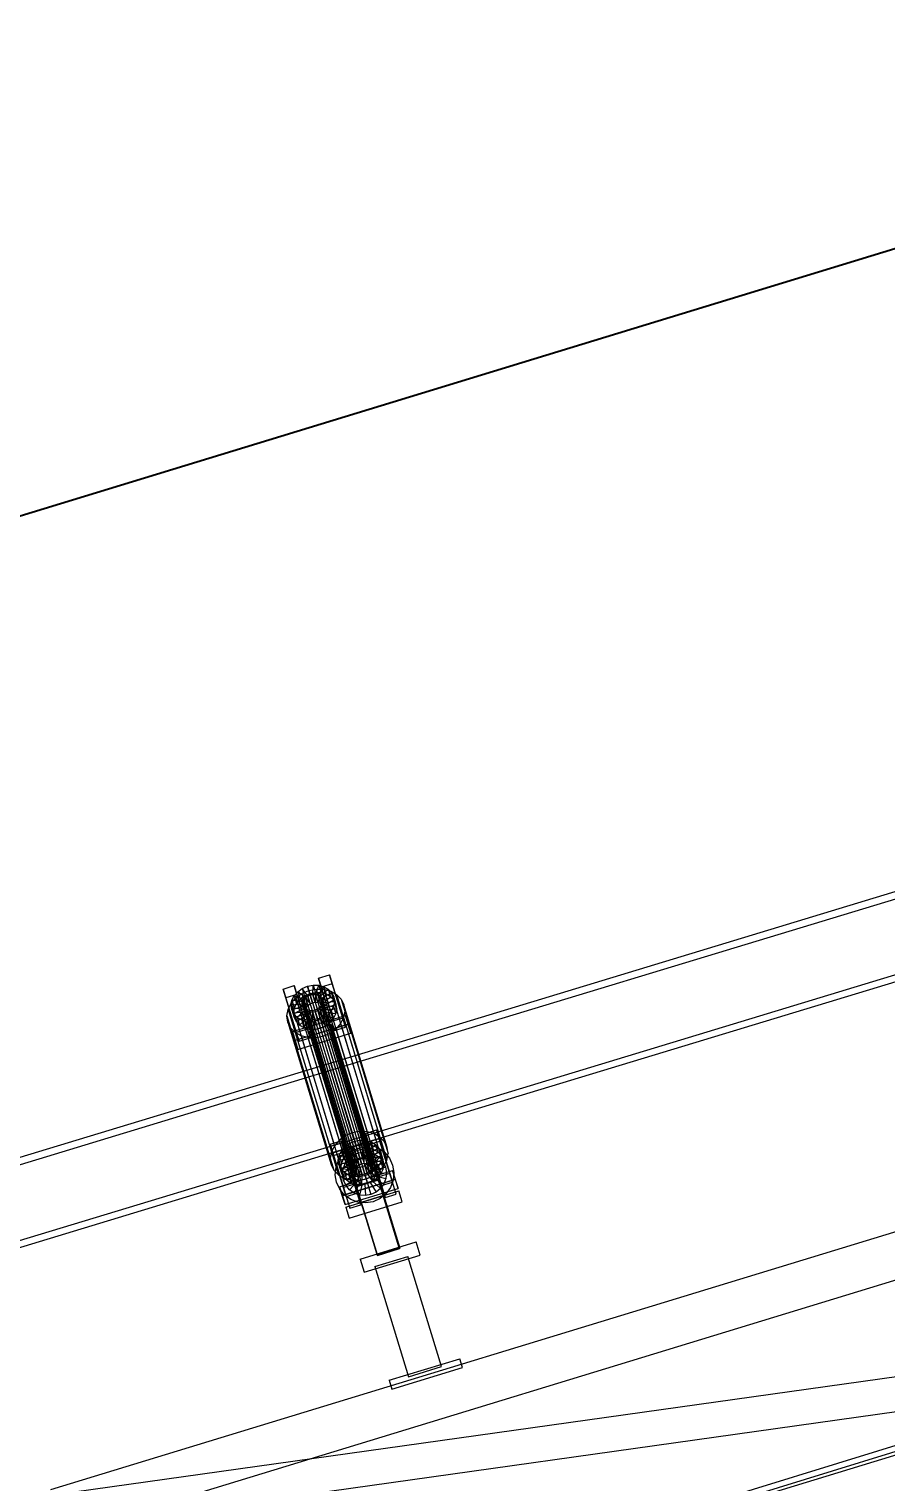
# Model space of a CAD drawing. Header units: millimetres. Extents: x -191664 to 191490, y -197311 to 10263.
# Drawn here: x 17793 to 18536, y 880 to 2139 of the extents above; entities that cross this region are included whole.
import ezdxf

# ---------------------------------------------------------------- set-up
doc = ezdxf.new("R2010")
doc.units = ezdxf.units.MM
doc.layers.add('COTAS_P', color=1, linetype='Continuous', lineweight=0)
doc.layers.add('lateral_C02', color=7, linetype='Continuous', lineweight=0)
doc.dimstyles.new('PLANTA_100', dxfattribs={"dimtxt": 250, "dimasz": 150, "dimexe": 150, "dimexo": 80, "dimgap": 100, "dimtad": 1, "dimtih": 1, "dimtoh": 1, "dimdec": 1, "dimdsep": 46, "dimcen": 0.09, "dimclrd": 1, "dimclre": 1, "dimclrt": 1, "dimadec": 0, "dimazin": 0, "dimtfac": 1, "dimtdec": 4, "dimtofl": 0, "dimtmove": 0, "dimatfit": 3, "dimfxl": 1, "dimtolj": 1, "dimtzin": 0, "dimarcsym": 0})

# ---------------------------------------------------------------- blocks, each defined once
blk = doc.blocks.new('*D7')
at = {"layer": 'COTAS_P', "color": 1, "lineweight": -2, "transparency": 16777216}
for p, q in [((25334.8, 3271.6), (25080.5, 4103.6)), ((16187.4, 1228.9), (24980.9, 3916.3)), ((16254.4, 496.5), (16000.1, 1328.5))]:
    blk.add_line(p, q, dxfattribs=at)
at = {"layer": 'COTAS_P', "color": 1, "transparency": 16777216}
for points in [[(24973.6, 3940.2), (24988.2, 3892.4), (25124.4, 3960.1)], [(16180.1, 1252.8), (16194.7, 1205), (16044, 1185.1)]]:
    blk.add_solid(points, dxfattribs=at)
at = {"layer": 'Defpoints', "color": 0, "transparency": 16777216}
for p in [(25124.4, 3960.1), (25358.2, 3195.1), (16277.8, 420)]:
    blk.add_point(p, dxfattribs=at)

msp = doc.modelspace()

# ---------------------------------------------------------------- linework, layer by layer
at = {"layer": 'lateral_C02', "color": 251, "true_color": 0x586d65}
for p, q in [((16335.43, 232.46), (25411.09, 3023.01)), ((16336.9, 227.69), (25412.56, 3018.23))]:
    msp.add_line(p, q, dxfattribs=at)
at = {"layer": 'lateral_C02', "color": 139, "true_color": 0x345e4e}
for p, q in [((18992.63, 1527.88), (18054.94, 1243.06)), ((18056.68, 1237.32), (18994.38, 1522.14)), ((18074.94, 1177.2), (19012.64, 1462.03)), ((19014.38, 1456.28), (18076.68, 1171.46)), ((18054.94, 1243.06), (17117.24, 958.24)), ((17118.98, 952.5), (18056.68, 1237.32)), ((18074.94, 1177.2), (18054.94, 1243.06)), ((18054.94, 1243.06), (18056.68, 1237.32)), ((18056.68, 1237.32), (18076.68, 1171.46)), ((17137.24, 892.38), (18074.94, 1177.2)), ((18076.68, 1171.46), (17138.98, 886.64))]:
    msp.add_line(p, q, dxfattribs=at)
at = {"layer": 'lateral_C02', "color": 139, "true_color": 0x354b57}
for p, q in [((18013.45, 1307.22), (18023.01, 1310.14)), ((18023.01, 1310.14), (18025.35, 1302.46)), ((18034.54, 1272.55), (18023.01, 1310.14)), ((18044.05, 1316.57), (18053.62, 1319.5)), ((18046.39, 1308.89), (18044.05, 1316.57)), ((18044.05, 1316.57), (18055.58, 1278.98)), ((18055.95, 1311.81), (18046.39, 1308.89)), ((18053.62, 1319.5), (18055.95, 1311.81)), ((18065.14, 1281.9), (18053.62, 1319.5)), ((18055.95, 1311.81), (18067.47, 1274.22)), ((18015.78, 1299.54), (18013.45, 1307.22)), ((18013.45, 1307.22), (18024.97, 1269.63)), ((18025.35, 1302.46), (18015.78, 1299.54)), ((18027.31, 1261.94), (18015.78, 1299.54)), ((18025.35, 1302.46), (18036.87, 1264.87)), ((18057.91, 1271.3), (18046.39, 1308.89)), ((18021.62, 1270.32), (18067.53, 1284.35)), ((18069.86, 1276.66), (18023.96, 1262.63)), ((18069.93, 1276.51), (18024.03, 1262.49)), ((18034.54, 1272.55), (18024.97, 1269.63)), ((18036.87, 1264.87), (18034.54, 1272.55)), ((18036.14, 1270.69), (18055.27, 1276.53)), ((18055.34, 1276.29), (18036.22, 1270.45)), ((18055.27, 1276.53), (18055.34, 1276.29)), ((18114.49, 1082.77), (18055.27, 1276.53)), ((18055.34, 1276.29), (18114.56, 1082.52)), ((18065.14, 1281.9), (18055.58, 1278.98)), ((18055.58, 1278.98), (18057.91, 1271.3)), ((18057.91, 1271.3), (18067.47, 1274.22)), ((18067.47, 1274.22), (18065.14, 1281.9)), ((18067.53, 1284.35), (18069.86, 1276.66)), ((18069.93, 1276.51), (18067.53, 1284.35)), ((18069.86, 1276.66), (18072.26, 1268.83)), ((18072.26, 1268.83), (18069.93, 1276.51)), ((18023.96, 1262.63), (18021.62, 1270.32)), ((18021.62, 1270.32), (18024.03, 1262.49)), ((18026.36, 1254.8), (18023.96, 1262.63)), ((18024.03, 1262.49), (18026.36, 1254.8)), ((18024.97, 1269.63), (18027.31, 1261.94)), ((18026.36, 1254.8), (18072.26, 1268.83)), ((18027.31, 1261.94), (18036.87, 1264.87)), ((18036.22, 1270.45), (18036.14, 1270.69)), ((18095.36, 1076.92), (18036.14, 1270.69)), ((18095.44, 1076.68), (18036.22, 1270.45)), ((17812.29, 873.28), (18959.89, 1224)), ((17823.98, 835.03), (18971.58, 1185.74)), ((18084.89, 1182.11), (18094.46, 1185.04)), ((18094.46, 1185.04), (18096.79, 1177.35)), ((18105.98, 1147.44), (18094.46, 1185.04)), ((18054.29, 1172.76), (18063.86, 1175.68)), ((18056.63, 1165.08), (18054.29, 1172.76)), ((18054.29, 1172.76), (18065.82, 1135.17)), ((18063.86, 1175.68), (18066.19, 1168)), ((18075.38, 1138.09), (18063.86, 1175.68)), ((18087.23, 1174.43), (18084.89, 1182.11)), ((18084.89, 1182.11), (18096.42, 1144.52)), ((18096.79, 1177.35), (18087.23, 1174.43)), ((18098.75, 1136.84), (18087.23, 1174.43)), ((18087.9, 1172.38), (18097.47, 1175.31)), ((18087.9, 1172.38), (18101.93, 1126.48)), ((18096.79, 1177.35), (18108.32, 1139.76)), ((18111.5, 1129.4), (18097.47, 1175.31)), ((18066.19, 1168), (18056.63, 1165.08)), ((18068.15, 1127.48), (18056.63, 1165.08)), ((18057.3, 1163.03), (18066.87, 1165.95)), ((18057.3, 1163.03), (18071.33, 1117.13)), ((18066.19, 1168), (18077.71, 1130.41)), ((18080.89, 1120.05), (18066.87, 1165.95)), ((18062.47, 1135.86), (18108.37, 1149.89)), ((18105.98, 1147.44), (18096.42, 1144.52)), ((18108.32, 1139.76), (18105.98, 1147.44)), ((18108.37, 1149.89), (18110.7, 1142.2)), ((18110.77, 1142.05), (18108.37, 1149.89)), ((18064.8, 1128.17), (18062.47, 1135.86)), ((18062.47, 1135.86), (18064.87, 1128.03)), ((18110.7, 1142.2), (18064.8, 1128.17)), ((18110.77, 1142.05), (18064.87, 1128.03)), ((18075.38, 1138.09), (18065.82, 1135.17)), ((18065.82, 1135.17), (18068.15, 1127.48)), ((18067.2, 1120.34), (18113.1, 1134.37)), ((18077.71, 1130.41), (18075.38, 1138.09)), ((18076.9, 1136.5), (18096.03, 1142.35)), ((18077.14, 1135.71), (18076.9, 1136.5)), ((18095.05, 1077.13), (18076.9, 1136.5)), ((18096.27, 1141.56), (18077.14, 1135.71)), ((18095.29, 1076.33), (18077.14, 1135.71)), ((18096.03, 1142.35), (18096.27, 1141.56)), ((18114.18, 1082.97), (18096.03, 1142.35)), ((18096.27, 1141.56), (18114.42, 1082.18)), ((18096.42, 1144.52), (18098.75, 1136.84)), ((18098.75, 1136.84), (18108.32, 1139.76)), ((18110.7, 1142.2), (18113.1, 1134.37)), ((18113.1, 1134.37), (18110.77, 1142.05)), ((18067.2, 1120.34), (18064.8, 1128.17)), ((18064.87, 1128.03), (18067.2, 1120.34)), ((18067.88, 1118.16), (18113.78, 1132.19)), ((18068.15, 1127.48), (18077.71, 1130.41)), ((18070.8, 1108.6), (18116.7, 1122.63)), ((18100.39, 1128.1), (18081.27, 1122.25)), ((18095.18, 1076.73), (18081.27, 1122.25)), ((18100.39, 1128.1), (18114.3, 1082.58)), ((18101.93, 1126.48), (18111.5, 1129.4)), ((18116.7, 1122.63), (18113.78, 1132.19)), ((18067.88, 1118.16), (18070.8, 1108.6)), ((18071.33, 1117.13), (18080.89, 1120.05)), ((18080.16, 1073.19), (18128.74, 1088.03)), ((18132.25, 1076.56), (18128.74, 1088.03)), ((18080.16, 1073.19), (18083.67, 1061.71)), ((18083.67, 1061.71), (18132.25, 1076.56)), ((18093.03, 1066.66), (18121.72, 1075.43)), ((18114.18, 1082.97), (18095.05, 1077.13)), ((18095.05, 1077.13), (18095.29, 1076.33)), ((18114.3, 1082.58), (18095.18, 1076.73)), ((18095.29, 1076.33), (18114.42, 1082.18)), ((18114.49, 1082.77), (18095.36, 1076.92)), ((18095.36, 1076.92), (18095.44, 1076.68)), ((18095.44, 1076.68), (18114.56, 1082.52)), ((18114.42, 1082.18), (18114.18, 1082.97)), ((18114.56, 1082.52), (18114.49, 1082.77)), ((18150.91, 979.9), (18121.72, 1075.43)), ((18093.03, 1066.66), (18122.22, 971.14)), ((17866.36, 696.36), (19013.96, 1047.08)), ((17816.05, 869.01), (19019.18, 1038.02)), ((17820.22, 839.3), (19023.36, 1008.31)), ((18105.38, 968.08), (18166.58, 986.78)), ((18168.92, 979.13), (18166.58, 986.78)), ((18107.72, 960.43), (18168.92, 979.13)), ((18122.22, 971.14), (18150.91, 979.9)), ((18105.38, 968.08), (18107.72, 960.43))]:
    msp.add_line(p, q, dxfattribs=at)
at = {"layer": 'lateral_C02', "color": 155, "true_color": 0x617580}
for p, q in [((18034.66, 1309.68), (18039.52, 1310.61)), ((18039.36, 1302.29), (18039.52, 1310.61)), ((18039.52, 1310.61), (18044.36, 1310.46)), ((18039.52, 1310.61), (18041.52, 1304.02)), ((18041.65, 1302.22), (18044.36, 1310.46)), ((18044.36, 1310.46), (18048.85, 1309.25)), ((18044.36, 1310.46), (18046.36, 1303.87)), ((18020.49, 1293.28), (18021.21, 1297.43)), ((18021.21, 1297.43), (18023.15, 1301.39)), ((18030.69, 1296.04), (18021.21, 1297.43)), ((18021.21, 1297.43), (18023.21, 1290.84)), ((18023.15, 1301.39), (18026.19, 1304.91)), ((18031.61, 1297.92), (18023.15, 1301.39)), ((18023.15, 1301.39), (18025.15, 1294.81)), ((18028.19, 1298.32), (18025.15, 1294.81)), ((18026.19, 1304.91), (18030.11, 1307.73)), ((18033.05, 1299.59), (18026.19, 1304.91)), ((18026.19, 1304.91), (18028.19, 1298.32)), ((18032.11, 1301.15), (18028.19, 1298.32)), ((18028.19, 1298.32), (18035.05, 1293)), ((18030.11, 1307.73), (18034.66, 1309.68)), ((18034.91, 1300.92), (18030.11, 1307.73)), ((18030.11, 1307.73), (18032.11, 1301.15)), ((18031.61, 1297.92), (18030.69, 1296.04)), ((18033.05, 1299.59), (18031.61, 1297.92)), ((18033.61, 1291.33), (18031.61, 1297.92)), ((18036.66, 1303.09), (18032.11, 1301.15)), ((18032.11, 1301.15), (18036.91, 1294.34)), ((18034.91, 1300.92), (18033.05, 1299.59)), ((18035.05, 1293), (18033.05, 1299.59)), ((18037.06, 1301.84), (18034.66, 1309.68)), ((18034.66, 1309.68), (18036.66, 1303.09)), ((18037.06, 1301.84), (18034.91, 1300.92)), ((18036.91, 1294.34), (18034.91, 1300.92)), ((18041.52, 1304.02), (18036.66, 1303.09)), ((18036.66, 1303.09), (18039.06, 1295.26)), ((18039.36, 1302.29), (18037.06, 1301.84)), ((18039.06, 1295.26), (18037.06, 1301.84)), ((18041.65, 1302.22), (18039.36, 1302.29)), ((18041.36, 1295.7), (18039.36, 1302.29)), ((18041.52, 1304.02), (18041.36, 1295.7)), ((18046.36, 1303.87), (18041.52, 1304.02)), ((18043.78, 1301.64), (18041.65, 1302.22)), ((18043.65, 1295.63), (18041.65, 1302.22)), ((18046.36, 1303.87), (18043.65, 1295.63)), ((18043.78, 1301.64), (18048.85, 1309.25)), ((18045.6, 1300.6), (18043.78, 1301.64)), ((18045.78, 1295.05), (18043.78, 1301.64)), ((18045.6, 1300.6), (18052.68, 1307.05)), ((18046.98, 1299.16), (18045.6, 1300.6)), ((18047.6, 1294.01), (18045.6, 1300.6)), ((18050.85, 1302.66), (18045.78, 1295.05)), ((18050.85, 1302.66), (18046.36, 1303.87)), ((18046.98, 1299.16), (18055.59, 1304.01)), ((18047.83, 1297.43), (18046.98, 1299.16)), ((18048.98, 1292.58), (18046.98, 1299.16)), ((18054.68, 1300.46), (18047.6, 1294.01)), ((18057.39, 1300.35), (18047.83, 1297.43)), ((18047.83, 1297.43), (18049.83, 1290.84)), ((18048.09, 1295.51), (18047.83, 1297.43)), ((18048.85, 1309.25), (18052.68, 1307.05)), ((18048.85, 1309.25), (18050.85, 1302.66)), ((18057.59, 1297.43), (18048.98, 1292.58)), ((18054.68, 1300.46), (18050.85, 1302.66)), ((18052.68, 1307.05), (18055.59, 1304.01)), ((18052.68, 1307.05), (18054.68, 1300.46)), ((18057.59, 1297.43), (18054.68, 1300.46)), ((18055.59, 1304.01), (18057.39, 1300.35)), ((18055.59, 1304.01), (18057.59, 1297.43)), ((18059.39, 1293.76), (18057.39, 1300.35)), ((18057.39, 1300.35), (18057.95, 1296.31)), ((18059.39, 1293.76), (18057.59, 1297.43)), ((18030.35, 1294.08), (18020.49, 1293.28)), ((18020.49, 1293.28), (18022.49, 1286.7)), ((18021.05, 1289.24), (18020.49, 1293.28)), ((18030.61, 1292.17), (18021.05, 1289.24)), ((18021.05, 1289.24), (18023.05, 1282.66)), ((18022.85, 1285.58), (18021.05, 1289.24)), ((18023.21, 1290.84), (18022.49, 1286.7)), ((18022.49, 1286.7), (18032.35, 1287.49)), ((18022.49, 1286.7), (18023.05, 1282.66)), ((18031.47, 1290.43), (18022.85, 1285.58)), ((18022.85, 1285.58), (18024.85, 1279)), ((18025.77, 1282.55), (18022.85, 1285.58)), ((18023.05, 1282.66), (18032.62, 1285.58)), ((18025.15, 1294.81), (18023.21, 1290.84)), ((18023.21, 1290.84), (18032.69, 1289.46)), ((18025.15, 1294.81), (18033.61, 1291.33)), ((18032.85, 1288.99), (18025.77, 1282.55)), ((18034.66, 1287.95), (18029.6, 1280.35)), ((18030.69, 1296.04), (18030.35, 1294.08)), ((18032.35, 1287.49), (18030.35, 1294.08)), ((18030.35, 1294.08), (18030.61, 1292.17)), ((18032.62, 1285.58), (18030.61, 1292.17)), ((18030.61, 1292.17), (18031.47, 1290.43)), ((18032.69, 1289.46), (18030.69, 1296.04)), ((18033.47, 1283.85), (18031.47, 1290.43)), ((18031.47, 1290.43), (18032.85, 1288.99)), ((18032.35, 1287.49), (18032.69, 1289.46)), ((18032.62, 1285.58), (18032.35, 1287.49)), ((18033.47, 1283.85), (18032.62, 1285.58)), ((18032.69, 1289.46), (18033.61, 1291.33)), ((18034.85, 1282.41), (18032.85, 1288.99)), ((18032.85, 1288.99), (18034.66, 1287.95)), ((18033.61, 1291.33), (18035.05, 1293)), ((18036.79, 1287.38), (18034.09, 1279.13)), ((18036.66, 1281.37), (18034.66, 1287.95)), ((18034.66, 1287.95), (18036.79, 1287.38)), ((18035.05, 1293), (18036.91, 1294.34)), ((18038.79, 1280.79), (18036.79, 1287.38)), ((18036.79, 1287.38), (18039.08, 1287.31)), ((18036.91, 1294.34), (18039.06, 1295.26)), ((18039.08, 1287.31), (18038.92, 1278.99)), ((18039.06, 1295.26), (18041.36, 1295.7)), ((18039.08, 1287.31), (18041.38, 1287.75)), ((18041.08, 1280.72), (18039.08, 1287.31)), ((18041.36, 1295.7), (18043.65, 1295.63)), ((18041.38, 1287.75), (18043.54, 1288.67)), ((18041.38, 1287.75), (18043.78, 1279.92)), ((18043.38, 1281.16), (18041.38, 1287.75)), ((18043.54, 1288.67), (18045.4, 1290.01)), ((18043.54, 1288.67), (18048.33, 1281.86)), ((18045.54, 1282.08), (18043.54, 1288.67)), ((18043.65, 1295.63), (18045.78, 1295.05)), ((18045.4, 1290.01), (18046.84, 1291.67)), ((18045.4, 1290.01), (18052.26, 1284.69)), ((18047.4, 1283.42), (18045.4, 1290.01)), ((18045.78, 1295.05), (18047.6, 1294.01)), ((18046.84, 1291.67), (18047.76, 1293.55)), ((18046.84, 1291.67), (18055.3, 1288.2)), ((18048.84, 1285.09), (18046.84, 1291.67)), ((18048.84, 1285.09), (18047.4, 1283.42)), ((18047.6, 1294.01), (18048.98, 1292.58)), ((18047.76, 1293.55), (18048.09, 1295.51)), ((18047.76, 1293.55), (18057.24, 1292.17)), ((18049.76, 1286.96), (18047.76, 1293.55)), ((18048.09, 1295.51), (18057.95, 1296.31)), ((18050.1, 1288.93), (18048.09, 1295.51)), ((18052.26, 1284.69), (18048.33, 1281.86)), ((18049.76, 1286.96), (18048.84, 1285.09)), ((18057.3, 1281.61), (18048.84, 1285.09)), ((18048.98, 1292.58), (18049.83, 1290.84)), ((18050.1, 1288.93), (18049.76, 1286.96)), ((18059.24, 1285.58), (18049.76, 1286.96)), ((18049.83, 1290.84), (18059.39, 1293.76)), ((18049.83, 1290.84), (18050.1, 1288.93)), ((18059.95, 1289.72), (18050.1, 1288.93)), ((18055.3, 1288.2), (18052.26, 1284.69)), ((18052.26, 1284.69), (18054.26, 1278.1)), ((18057.24, 1292.17), (18055.3, 1288.2)), ((18055.3, 1288.2), (18057.3, 1281.61)), ((18057.95, 1296.31), (18057.24, 1292.17)), ((18057.24, 1292.17), (18059.24, 1285.58)), ((18057.3, 1281.61), (18059.24, 1285.58)), ((18057.95, 1296.31), (18059.95, 1289.72)), ((18059.24, 1285.58), (18059.95, 1289.72)), ((18059.95, 1289.72), (18059.39, 1293.76)), ((18023.05, 1282.66), (18024.85, 1279)), ((18024.85, 1279), (18033.47, 1283.85)), ((18024.85, 1279), (18027.77, 1275.96)), ((18025.77, 1282.55), (18027.77, 1275.96)), ((18029.6, 1280.35), (18025.77, 1282.55)), ((18027.77, 1275.96), (18034.85, 1282.41)), ((18027.77, 1275.96), (18031.6, 1273.76)), ((18029.6, 1280.35), (18031.6, 1273.76)), ((18034.09, 1279.13), (18029.6, 1280.35)), ((18031.6, 1273.76), (18036.66, 1281.37)), ((18031.6, 1273.76), (18036.09, 1272.55)), ((18034.85, 1282.41), (18033.47, 1283.85)), ((18034.09, 1279.13), (18036.09, 1272.55)), ((18038.92, 1278.99), (18034.09, 1279.13)), ((18036.66, 1281.37), (18034.85, 1282.41)), ((18036.09, 1272.55), (18038.79, 1280.79)), ((18036.09, 1272.55), (18040.93, 1272.4)), ((18038.79, 1280.79), (18036.66, 1281.37)), ((18041.08, 1280.72), (18038.79, 1280.79)), ((18043.78, 1279.92), (18038.92, 1278.99)), ((18038.92, 1278.99), (18040.93, 1272.4)), ((18040.93, 1272.4), (18041.08, 1280.72)), ((18040.93, 1272.4), (18045.78, 1273.33)), ((18043.38, 1281.16), (18041.08, 1280.72)), ((18045.54, 1282.08), (18043.38, 1281.16)), ((18045.78, 1273.33), (18043.38, 1281.16)), ((18048.33, 1281.86), (18043.78, 1279.92)), ((18043.78, 1279.92), (18045.78, 1273.33)), ((18047.4, 1283.42), (18045.54, 1282.08)), ((18050.33, 1275.27), (18045.54, 1282.08)), ((18045.78, 1273.33), (18050.33, 1275.27)), ((18054.26, 1278.1), (18047.4, 1283.42)), ((18048.33, 1281.86), (18050.33, 1275.27)), ((18050.33, 1275.27), (18054.26, 1278.1)), ((18054.26, 1278.1), (18057.3, 1281.61)), ((18067.03, 1170.45), (18070.95, 1173.27)), ((18070.95, 1173.27), (18075.5, 1175.22)), ((18075.75, 1166.46), (18070.95, 1173.27)), ((18070.95, 1173.27), (18072.96, 1166.69)), ((18075.5, 1175.22), (18080.36, 1176.15)), ((18077.9, 1167.38), (18075.5, 1175.22)), ((18075.5, 1175.22), (18077.5, 1168.63)), ((18080.2, 1167.83), (18080.36, 1176.15)), ((18080.36, 1176.15), (18085.2, 1176)), ((18080.36, 1176.15), (18082.36, 1169.56)), ((18082.5, 1167.76), (18085.2, 1176)), ((18084.62, 1167.18), (18089.69, 1174.78)), ((18085.2, 1176), (18089.69, 1174.78)), ((18085.2, 1176), (18087.2, 1169.41)), ((18086.44, 1166.14), (18093.52, 1172.59)), ((18089.69, 1174.78), (18093.52, 1172.59)), ((18089.69, 1174.78), (18091.69, 1168.2)), ((18093.52, 1172.59), (18096.43, 1169.55)), ((18093.52, 1172.59), (18095.52, 1166)), ((18061.33, 1158.82), (18062.05, 1162.97)), ((18071.19, 1159.62), (18061.33, 1158.82)), ((18061.33, 1158.82), (18063.33, 1152.24)), ((18061.89, 1154.78), (18061.33, 1158.82)), ((18062.05, 1162.97), (18063.99, 1166.93)), ((18071.53, 1161.58), (18062.05, 1162.97)), ((18062.05, 1162.97), (18064.05, 1156.38)), ((18063.99, 1166.93), (18067.03, 1170.45)), ((18072.45, 1163.46), (18063.99, 1166.93)), ((18063.99, 1166.93), (18065.99, 1160.35)), ((18065.99, 1160.35), (18064.05, 1156.38)), ((18069.03, 1163.86), (18065.99, 1160.35)), ((18065.99, 1160.35), (18074.45, 1156.87)), ((18073.89, 1165.13), (18067.03, 1170.45)), ((18067.03, 1170.45), (18069.03, 1163.86)), ((18067.33, 1156.09), (18070.21, 1160.13)), ((18072.96, 1166.69), (18069.03, 1163.86)), ((18069.03, 1163.86), (18075.89, 1158.54)), ((18070.21, 1160.13), (18074.04, 1163.29)), ((18077.53, 1153.31), (18070.21, 1160.13)), ((18071.53, 1161.58), (18071.19, 1159.62)), ((18073.19, 1153.03), (18071.19, 1159.62)), ((18071.19, 1159.62), (18071.46, 1157.71)), ((18072.45, 1163.46), (18071.53, 1161.58)), ((18073.53, 1155), (18071.53, 1161.58)), ((18073.89, 1165.13), (18072.45, 1163.46)), ((18074.45, 1156.87), (18072.45, 1163.46)), ((18077.5, 1168.63), (18072.96, 1166.69)), ((18072.96, 1166.69), (18077.75, 1159.88)), ((18075.75, 1166.46), (18073.89, 1165.13)), ((18075.89, 1158.54), (18073.89, 1165.13)), ((18074.04, 1163.29), (18078.55, 1165.34)), ((18079.34, 1154.81), (18074.04, 1163.29)), ((18077.9, 1167.38), (18075.75, 1166.46)), ((18077.75, 1159.88), (18075.75, 1166.46)), ((18075.89, 1158.54), (18077.75, 1159.88)), ((18082.36, 1169.56), (18077.5, 1168.63)), ((18077.5, 1168.63), (18079.9, 1160.8)), ((18077.75, 1159.88), (18079.9, 1160.8)), ((18080.2, 1167.83), (18077.9, 1167.38)), ((18079.9, 1160.8), (18077.9, 1167.38)), ((18078.55, 1165.34), (18083.45, 1166.16)), ((18081.48, 1155.78), (18078.55, 1165.34)), ((18079.9, 1160.8), (18082.2, 1161.24)), ((18082.5, 1167.76), (18080.2, 1167.83)), ((18082.2, 1161.24), (18080.2, 1167.83)), ((18082.36, 1169.56), (18082.2, 1161.24)), ((18082.2, 1161.24), (18084.5, 1161.17)), ((18087.2, 1169.41), (18082.36, 1169.56)), ((18084.62, 1167.18), (18082.5, 1167.76)), ((18084.5, 1161.17), (18082.5, 1167.76)), ((18083.79, 1156.17), (18083.45, 1166.16)), ((18083.45, 1166.16), (18088.38, 1165.68)), ((18087.2, 1169.41), (18084.5, 1161.17)), ((18084.5, 1161.17), (18086.62, 1160.59)), ((18086.44, 1166.14), (18084.62, 1167.18)), ((18086.62, 1160.59), (18084.62, 1167.18)), ((18086.13, 1155.94), (18088.38, 1165.68)), ((18087.82, 1164.7), (18086.44, 1166.14)), ((18088.44, 1159.55), (18086.44, 1166.14)), ((18091.69, 1168.2), (18086.62, 1160.59)), ((18086.62, 1160.59), (18088.44, 1159.55)), ((18091.69, 1168.2), (18087.2, 1169.41)), ((18087.68, 1157.21), (18088.6, 1159.09)), ((18087.82, 1164.7), (18096.43, 1169.55)), ((18088.67, 1162.97), (18087.82, 1164.7)), ((18089.82, 1158.12), (18087.82, 1164.7)), ((18088.33, 1155.12), (18093.03, 1163.95)), ((18088.38, 1165.68), (18093.03, 1163.95)), ((18095.52, 1166), (18088.44, 1159.55)), ((18088.44, 1159.55), (18089.82, 1158.12)), ((18088.6, 1159.09), (18088.94, 1161.05)), ((18088.6, 1159.09), (18098.08, 1157.7)), ((18090.6, 1152.5), (18088.6, 1159.09)), ((18098.23, 1165.89), (18088.67, 1162.97)), ((18088.67, 1162.97), (18090.67, 1156.38)), ((18088.94, 1161.05), (18088.67, 1162.97)), ((18088.94, 1161.05), (18098.8, 1161.85)), ((18090.94, 1154.47), (18088.94, 1161.05)), ((18098.43, 1162.97), (18089.82, 1158.12)), ((18090.25, 1153.75), (18097.07, 1161.07)), ((18090.67, 1156.38), (18100.23, 1159.3)), ((18095.52, 1166), (18091.69, 1168.2)), ((18093.03, 1163.95), (18097.07, 1161.07)), ((18098.43, 1162.97), (18095.52, 1166)), ((18096.43, 1169.55), (18098.23, 1165.89)), ((18096.43, 1169.55), (18098.43, 1162.97)), ((18097.07, 1161.07), (18100.22, 1157.24)), ((18098.8, 1161.85), (18098.08, 1157.7)), ((18100.23, 1159.3), (18098.23, 1165.89)), ((18098.23, 1165.89), (18098.8, 1161.85)), ((18100.23, 1159.3), (18098.43, 1162.97)), ((18098.8, 1161.85), (18100.8, 1155.26)), ((18100.8, 1155.26), (18100.23, 1159.3)), ((18071.46, 1157.71), (18061.89, 1154.78)), ((18061.89, 1154.78), (18063.89, 1148.2)), ((18063.69, 1151.12), (18061.89, 1154.78)), ((18064.05, 1156.38), (18063.33, 1152.24)), ((18063.33, 1152.24), (18073.19, 1153.03)), ((18063.33, 1152.24), (18063.89, 1148.2)), ((18072.31, 1155.97), (18063.69, 1151.12)), ((18063.69, 1151.12), (18065.69, 1144.53)), ((18066.61, 1148.09), (18063.69, 1151.12)), ((18063.89, 1148.2), (18073.46, 1151.12)), ((18063.89, 1148.2), (18065.69, 1144.53)), ((18064.05, 1156.38), (18073.53, 1155)), ((18065.12, 1146.51), (18065.59, 1151.45)), ((18075.11, 1146.86), (18065.12, 1146.51)), ((18065.94, 1141.62), (18065.12, 1146.51)), ((18065.59, 1151.45), (18067.33, 1156.09)), ((18075.34, 1149.2), (18065.59, 1151.45)), ((18065.69, 1144.53), (18074.31, 1149.39)), ((18073.69, 1154.53), (18066.61, 1148.09)), ((18066.61, 1148.09), (18068.61, 1141.5)), ((18070.44, 1145.89), (18066.61, 1148.09)), ((18076.16, 1151.4), (18067.33, 1156.09)), ((18068.61, 1141.5), (18075.69, 1147.95)), ((18075.51, 1153.49), (18070.44, 1145.89)), ((18073.46, 1151.12), (18071.46, 1157.71)), ((18071.46, 1157.71), (18072.31, 1155.97)), ((18074.31, 1149.39), (18072.31, 1155.97)), ((18072.31, 1155.97), (18073.69, 1154.53)), ((18072.44, 1139.3), (18077.51, 1146.91)), ((18073.19, 1153.03), (18073.53, 1155)), ((18073.46, 1151.12), (18073.19, 1153.03)), ((18074.31, 1149.39), (18073.46, 1151.12)), ((18073.53, 1155), (18074.45, 1156.87)), ((18075.69, 1147.95), (18073.69, 1154.53)), ((18073.69, 1154.53), (18075.51, 1153.49)), ((18075.69, 1147.95), (18074.31, 1149.39)), ((18074.45, 1156.87), (18075.89, 1158.54)), ((18077.63, 1152.92), (18074.93, 1144.67)), ((18077.51, 1146.91), (18075.51, 1153.49)), ((18075.51, 1153.49), (18077.63, 1152.92)), ((18077.51, 1146.91), (18075.69, 1147.95)), ((18076.93, 1138.09), (18079.63, 1146.33)), ((18079.63, 1146.33), (18077.51, 1146.91)), ((18079.63, 1146.33), (18077.63, 1152.92)), ((18077.63, 1152.92), (18079.92, 1152.85)), ((18081.92, 1146.26), (18079.63, 1146.33)), ((18079.92, 1152.85), (18079.77, 1144.53)), ((18079.92, 1152.85), (18082.22, 1153.29)), ((18081.92, 1146.26), (18079.92, 1152.85)), ((18081.77, 1137.94), (18081.92, 1146.26)), ((18084.22, 1146.7), (18081.92, 1146.26)), ((18082.22, 1153.29), (18084.38, 1154.21)), ((18082.22, 1153.29), (18084.62, 1145.46)), ((18084.22, 1146.7), (18082.22, 1153.29)), ((18086.38, 1147.62), (18084.22, 1146.7)), ((18086.63, 1138.87), (18084.22, 1146.7)), ((18084.38, 1154.21), (18086.24, 1155.55)), ((18084.38, 1154.21), (18089.17, 1147.4)), ((18086.38, 1147.62), (18084.38, 1154.21)), ((18089.17, 1147.4), (18084.62, 1145.46)), ((18086.24, 1155.55), (18087.68, 1157.21)), ((18086.24, 1155.55), (18093.1, 1150.23)), ((18088.24, 1148.96), (18086.24, 1155.55)), ((18088.24, 1148.96), (18086.38, 1147.62)), ((18091.17, 1140.81), (18086.38, 1147.62)), ((18087.68, 1157.21), (18096.14, 1153.74)), ((18089.68, 1150.63), (18087.68, 1157.21)), ((18089.68, 1150.63), (18088.24, 1148.96)), ((18095.1, 1143.64), (18088.24, 1148.96)), ((18093.1, 1150.23), (18089.17, 1147.4)), ((18089.17, 1147.4), (18091.17, 1140.81)), ((18090.6, 1152.5), (18089.68, 1150.63)), ((18098.14, 1147.15), (18089.68, 1150.63)), ((18089.82, 1158.12), (18090.67, 1156.38)), ((18090.94, 1154.47), (18090.6, 1152.5)), ((18100.08, 1151.12), (18090.6, 1152.5)), ((18090.67, 1156.38), (18090.94, 1154.47)), ((18100.8, 1155.26), (18090.94, 1154.47)), ((18091.74, 1151.94), (18100.22, 1157.24)), ((18102.28, 1152.73), (18092.71, 1149.8)), ((18096.14, 1153.74), (18093.1, 1150.23)), ((18093.1, 1150.23), (18095.1, 1143.64)), ((18093.1, 1147.49), (18103.1, 1147.83)), ((18095.1, 1143.64), (18098.14, 1147.15)), ((18098.08, 1157.7), (18096.14, 1153.74)), ((18096.14, 1153.74), (18098.14, 1147.15)), ((18098.08, 1157.7), (18100.08, 1151.12)), ((18098.14, 1147.15), (18100.08, 1151.12)), ((18100.08, 1151.12), (18100.8, 1155.26)), ((18100.22, 1157.24), (18102.28, 1152.73)), ((18102.28, 1152.73), (18103.1, 1147.83)), ((18103.1, 1147.83), (18102.62, 1142.9)), ((18065.69, 1144.53), (18068.61, 1141.5)), ((18075.5, 1144.54), (18065.94, 1141.62)), ((18067.99, 1137.11), (18065.94, 1141.62)), ((18076.47, 1142.4), (18067.99, 1137.11)), ((18071.15, 1133.28), (18067.99, 1137.11)), ((18068.61, 1141.5), (18072.44, 1139.3)), ((18070.44, 1145.89), (18072.44, 1139.3)), ((18074.93, 1144.67), (18070.44, 1145.89)), ((18077.97, 1140.59), (18071.15, 1133.28)), ((18072.44, 1139.3), (18076.93, 1138.09)), ((18074.93, 1144.67), (18076.93, 1138.09)), ((18079.77, 1144.53), (18074.93, 1144.67)), ((18079.88, 1139.23), (18075.19, 1130.4)), ((18076.93, 1138.09), (18081.77, 1137.94)), ((18084.62, 1145.46), (18079.77, 1144.53)), ((18079.77, 1144.53), (18081.77, 1137.94)), ((18082.08, 1138.4), (18079.83, 1128.66)), ((18081.77, 1137.94), (18086.63, 1138.87)), ((18084.42, 1138.18), (18084.77, 1128.18)), ((18084.62, 1145.46), (18086.63, 1138.87)), ((18086.63, 1138.87), (18091.17, 1140.81)), ((18086.74, 1138.57), (18089.66, 1129)), ((18088.88, 1139.54), (18094.17, 1131.06)), ((18090.69, 1141.03), (18098, 1134.21)), ((18091.17, 1140.81), (18095.1, 1143.64)), ((18092.05, 1142.95), (18100.88, 1138.25)), ((18092.88, 1145.15), (18102.62, 1142.9)), ((18098, 1134.21), (18094.17, 1131.06)), ((18100.88, 1138.25), (18098, 1134.21)), ((18102.62, 1142.9), (18100.88, 1138.25)), ((18075.19, 1130.4), (18071.15, 1133.28)), ((18079.83, 1128.66), (18075.19, 1130.4)), ((18084.77, 1128.18), (18079.83, 1128.66)), ((18089.66, 1129), (18084.77, 1128.18)), ((18094.17, 1131.06), (18089.66, 1129))]:
    msp.add_line(p, q, dxfattribs=at)
at = {"layer": 'lateral_C02', "color": 252, "true_color": 0x83939a}
for p, q in [((18020.4, 1294.83), (18024.46, 1299.53)), ((18024.46, 1299.53), (18029.71, 1303.31)), ((18024.46, 1299.53), (18061.97, 1176.05)), ((18029.71, 1303.31), (18035.79, 1305.91)), ((18029.71, 1303.31), (18067.22, 1179.82)), ((18035.79, 1305.91), (18042.29, 1307.15)), ((18035.79, 1305.91), (18073.3, 1182.42)), ((18042.29, 1307.15), (18048.75, 1306.95)), ((18042.29, 1307.15), (18079.79, 1183.67)), ((18048.75, 1306.95), (18054.75, 1305.33)), ((18048.75, 1306.95), (18086.26, 1183.47)), ((18054.75, 1305.33), (18059.88, 1302.39)), ((18054.75, 1305.33), (18092.26, 1181.85)), ((18059.88, 1302.39), (18063.77, 1298.33)), ((18059.88, 1302.39), (18097.38, 1178.91)), ((18063.77, 1298.33), (18066.18, 1293.44)), ((18063.77, 1298.33), (18101.28, 1174.85)), ((18016.85, 1283.99), (18017.8, 1289.53)), ((18017.8, 1289.53), (18020.4, 1294.83)), ((18017.8, 1289.53), (18055.31, 1166.05)), ((18020.4, 1294.83), (18057.91, 1171.35)), ((18066.93, 1288.04), (18065.97, 1282.5)), ((18066.18, 1293.44), (18066.93, 1288.04)), ((18103.69, 1169.95), (18066.18, 1293.44)), ((18066.93, 1288.04), (18104.44, 1164.55)), ((18017.6, 1278.59), (18016.85, 1283.99)), ((18016.85, 1283.99), (18054.36, 1160.51)), ((18020, 1273.7), (18017.6, 1278.59)), ((18017.6, 1278.59), (18055.11, 1155.11)), ((18023.9, 1269.64), (18020, 1273.7)), ((18020, 1273.7), (18057.51, 1150.21)), ((18059.32, 1272.5), (18054.07, 1268.72)), ((18063.38, 1277.2), (18059.32, 1272.5)), ((18059.32, 1272.5), (18096.82, 1149.02)), ((18065.97, 1282.5), (18063.38, 1277.2)), ((18063.38, 1277.2), (18100.88, 1153.71)), ((18065.97, 1282.5), (18103.48, 1159.01)), ((18029.02, 1266.7), (18023.9, 1269.64)), ((18023.9, 1269.64), (18061.41, 1146.16)), ((18035.02, 1265.08), (18029.02, 1266.7)), ((18029.02, 1266.7), (18066.53, 1143.22)), ((18041.49, 1264.88), (18035.02, 1265.08)), ((18035.02, 1265.08), (18072.53, 1141.59)), ((18047.99, 1266.12), (18041.49, 1264.88)), ((18041.49, 1264.88), (18079, 1141.39)), ((18054.07, 1268.72), (18047.99, 1266.12)), ((18047.99, 1266.12), (18085.49, 1142.64)), ((18054.07, 1268.72), (18091.57, 1145.24)), ((18057.91, 1171.35), (18055.31, 1166.05)), ((18061.97, 1176.05), (18057.91, 1171.35)), ((18067.22, 1179.82), (18061.97, 1176.05)), ((18073.3, 1182.42), (18067.22, 1179.82)), ((18070.65, 1168.71), (18076.68, 1171.46)), ((18079.79, 1183.67), (18073.3, 1182.42)), ((18076.68, 1171.46), (18083.22, 1172.56)), ((18086.26, 1183.47), (18079.79, 1183.67)), ((18083.22, 1172.56), (18089.82, 1171.92)), ((18092.26, 1181.85), (18086.26, 1183.47)), ((18089.82, 1171.92), (18096.03, 1169.6)), ((18097.38, 1178.91), (18092.26, 1181.85)), ((18101.28, 1174.85), (18097.38, 1178.91)), ((18103.69, 1169.95), (18101.28, 1174.85)), ((18055.31, 1166.05), (18054.36, 1160.51)), ((18054.36, 1160.51), (18055.11, 1155.11)), ((18059.36, 1152.89), (18061.68, 1159.1)), ((18061.68, 1159.1), (18065.53, 1164.5)), ((18065.53, 1164.5), (18070.65, 1168.71)), ((18096.03, 1169.6), (18101.43, 1165.75)), ((18100.88, 1153.71), (18103.48, 1159.01)), ((18101.43, 1165.75), (18105.65, 1160.63)), ((18103.48, 1159.01), (18104.44, 1164.55)), ((18104.44, 1164.55), (18103.69, 1169.95)), ((18105.65, 1160.63), (18108.4, 1154.6)), ((18055.11, 1155.11), (18057.51, 1150.21)), ((18057.51, 1150.21), (18061.41, 1146.16)), ((18058.72, 1146.29), (18059.36, 1152.89)), ((18059.82, 1139.75), (18058.72, 1146.29)), ((18061.41, 1146.16), (18066.53, 1143.22)), ((18091.57, 1145.24), (18096.82, 1149.02)), ((18096.82, 1149.02), (18100.88, 1153.71)), ((18108.4, 1154.6), (18109.49, 1148.06)), ((18109.49, 1148.06), (18108.86, 1141.46)), ((18062.57, 1133.71), (18059.82, 1139.75)), ((18066.78, 1128.6), (18062.57, 1133.71)), ((18066.53, 1143.22), (18072.53, 1141.59)), ((18072.53, 1141.59), (18079, 1141.39)), ((18079, 1141.39), (18085.49, 1142.64)), ((18085.49, 1142.64), (18091.57, 1145.24)), ((18106.53, 1135.25), (18102.68, 1129.85)), ((18108.86, 1141.46), (18106.53, 1135.25)), ((18072.18, 1124.75), (18066.78, 1128.6)), ((18078.39, 1122.42), (18072.18, 1124.75)), ((18084.99, 1121.79), (18078.39, 1122.42)), ((18091.53, 1122.88), (18084.99, 1121.79)), ((18097.56, 1125.63), (18091.53, 1122.88)), ((18102.68, 1129.85), (18097.56, 1125.63))]:
    msp.add_line(p, q, dxfattribs=at)
at = {"layer": 'lateral_C02', "color": 9, "true_color": 0xbac6cb}
for p, q in [((18030.02, 1295.18), (18030.35, 1297.14)), ((18030.35, 1297.14), (18031.27, 1299.02)), ((18030.35, 1297.14), (18073.86, 1153.9)), ((18031.27, 1299.02), (18032.71, 1300.68)), ((18031.27, 1299.02), (18074.78, 1155.78)), ((18032.71, 1300.68), (18034.57, 1302.02)), ((18032.71, 1300.68), (18076.22, 1157.44)), ((18034.57, 1302.02), (18036.73, 1302.94)), ((18034.57, 1302.02), (18078.08, 1158.78)), ((18036.73, 1302.94), (18039.03, 1303.38)), ((18036.73, 1302.94), (18080.24, 1159.7)), ((18039.03, 1303.38), (18041.32, 1303.31)), ((18039.03, 1303.38), (18082.54, 1160.14)), ((18041.32, 1303.31), (18043.45, 1302.74)), ((18041.32, 1303.31), (18084.83, 1160.07)), ((18043.45, 1302.74), (18045.26, 1301.7)), ((18043.45, 1302.74), (18086.96, 1159.5)), ((18045.26, 1301.7), (18046.64, 1300.26)), ((18045.26, 1301.7), (18088.77, 1158.45)), ((18046.64, 1300.26), (18047.5, 1298.52)), ((18046.64, 1300.26), (18090.15, 1157.02)), ((18047.5, 1298.52), (18047.76, 1296.61)), ((18091, 1155.28), (18047.5, 1298.52)), ((18030.28, 1293.26), (18030.02, 1295.18)), ((18030.02, 1295.18), (18073.52, 1151.94)), ((18031.13, 1291.53), (18030.28, 1293.26)), ((18030.28, 1293.26), (18073.79, 1150.02)), ((18032.51, 1290.09), (18031.13, 1291.53)), ((18031.13, 1291.53), (18074.64, 1148.29)), ((18034.33, 1289.05), (18032.51, 1290.09)), ((18032.51, 1290.09), (18076.02, 1146.85)), ((18036.46, 1288.47), (18034.33, 1289.05)), ((18034.33, 1289.05), (18077.84, 1145.81)), ((18038.75, 1288.4), (18036.46, 1288.47)), ((18036.46, 1288.47), (18079.96, 1145.23)), ((18041.05, 1288.85), (18038.75, 1288.4)), ((18038.75, 1288.4), (18082.26, 1145.16)), ((18043.2, 1289.77), (18041.05, 1288.85)), ((18041.05, 1288.85), (18084.56, 1145.6)), ((18045.06, 1291.1), (18043.2, 1289.77)), ((18043.2, 1289.77), (18086.71, 1146.52)), ((18046.5, 1292.77), (18045.06, 1291.1)), ((18045.06, 1291.1), (18088.57, 1147.86)), ((18047.42, 1294.65), (18046.5, 1292.77)), ((18046.5, 1292.77), (18090.01, 1149.53)), ((18047.76, 1296.61), (18047.42, 1294.65)), ((18047.42, 1294.65), (18090.93, 1151.41)), ((18047.76, 1296.61), (18091.27, 1153.37)), ((18078.08, 1158.78), (18076.22, 1157.44)), ((18080.24, 1159.7), (18078.08, 1158.78)), ((18082.54, 1160.14), (18080.24, 1159.7)), ((18084.83, 1160.07), (18082.54, 1160.14)), ((18086.96, 1159.5), (18084.83, 1160.07)), ((18088.77, 1158.45), (18086.96, 1159.5)), ((18073.86, 1153.9), (18073.52, 1151.94)), ((18073.52, 1151.94), (18073.79, 1150.02)), ((18073.79, 1150.02), (18074.64, 1148.29)), ((18074.78, 1155.78), (18073.86, 1153.9)), ((18074.64, 1148.29), (18076.02, 1146.85)), ((18076.22, 1157.44), (18074.78, 1155.78)), ((18075.11, 1146.86), (18075.34, 1149.2)), ((18075.5, 1144.54), (18075.11, 1146.86)), ((18075.34, 1149.2), (18076.16, 1151.4)), ((18076.02, 1146.85), (18077.84, 1145.81)), ((18076.16, 1151.4), (18077.53, 1153.31)), ((18077.53, 1153.31), (18079.34, 1154.81)), ((18079.34, 1154.81), (18081.48, 1155.78)), ((18081.48, 1155.78), (18083.79, 1156.17)), ((18083.79, 1156.17), (18086.13, 1155.94)), ((18084.56, 1145.6), (18086.71, 1146.52)), ((18086.13, 1155.94), (18088.33, 1155.12)), ((18086.71, 1146.52), (18088.57, 1147.86)), ((18088.33, 1155.12), (18090.25, 1153.75)), ((18088.57, 1147.86), (18090.01, 1149.53)), ((18090.15, 1157.02), (18088.77, 1158.45)), ((18090.01, 1149.53), (18090.93, 1151.41)), ((18091, 1155.28), (18090.15, 1157.02)), ((18090.25, 1153.75), (18091.74, 1151.94)), ((18090.93, 1151.41), (18091.27, 1153.37)), ((18091.27, 1153.37), (18091, 1155.28)), ((18091.74, 1151.94), (18092.71, 1149.8)), ((18092.71, 1149.8), (18093.1, 1147.49)), ((18093.1, 1147.49), (18092.88, 1145.15)), ((18076.47, 1142.4), (18075.5, 1144.54)), ((18077.97, 1140.59), (18076.47, 1142.4)), ((18077.84, 1145.81), (18079.96, 1145.23)), ((18079.88, 1139.23), (18077.97, 1140.59)), ((18082.08, 1138.4), (18079.88, 1139.23)), ((18079.96, 1145.23), (18082.26, 1145.16)), ((18084.42, 1138.18), (18082.08, 1138.4)), ((18082.26, 1145.16), (18084.56, 1145.6)), ((18086.74, 1138.57), (18084.42, 1138.18)), ((18088.88, 1139.54), (18086.74, 1138.57)), ((18090.69, 1141.03), (18088.88, 1139.54)), ((18092.05, 1142.95), (18090.69, 1141.03)), ((18092.88, 1145.15), (18092.05, 1142.95))]:
    msp.add_line(p, q, dxfattribs=at)

# ---------------------------------------------------------------- dimensions: what is measured, and where the dimension line sits
at = {"layer": 'COTAS_P'}
dim = msp.add_aligned_dim(p1=(16277.76, 420), p2=(25358.19, 3195.06), distance=800, text='<> P', dimstyle='PLANTA_100', dxfattribs=at)
dim.commit()
dim.dimension.update_dxf_attribs({"geometry": '*D7', "text_midpoint": (20584.16, 2572.6)})

doc.saveas('drawing.dxf')
